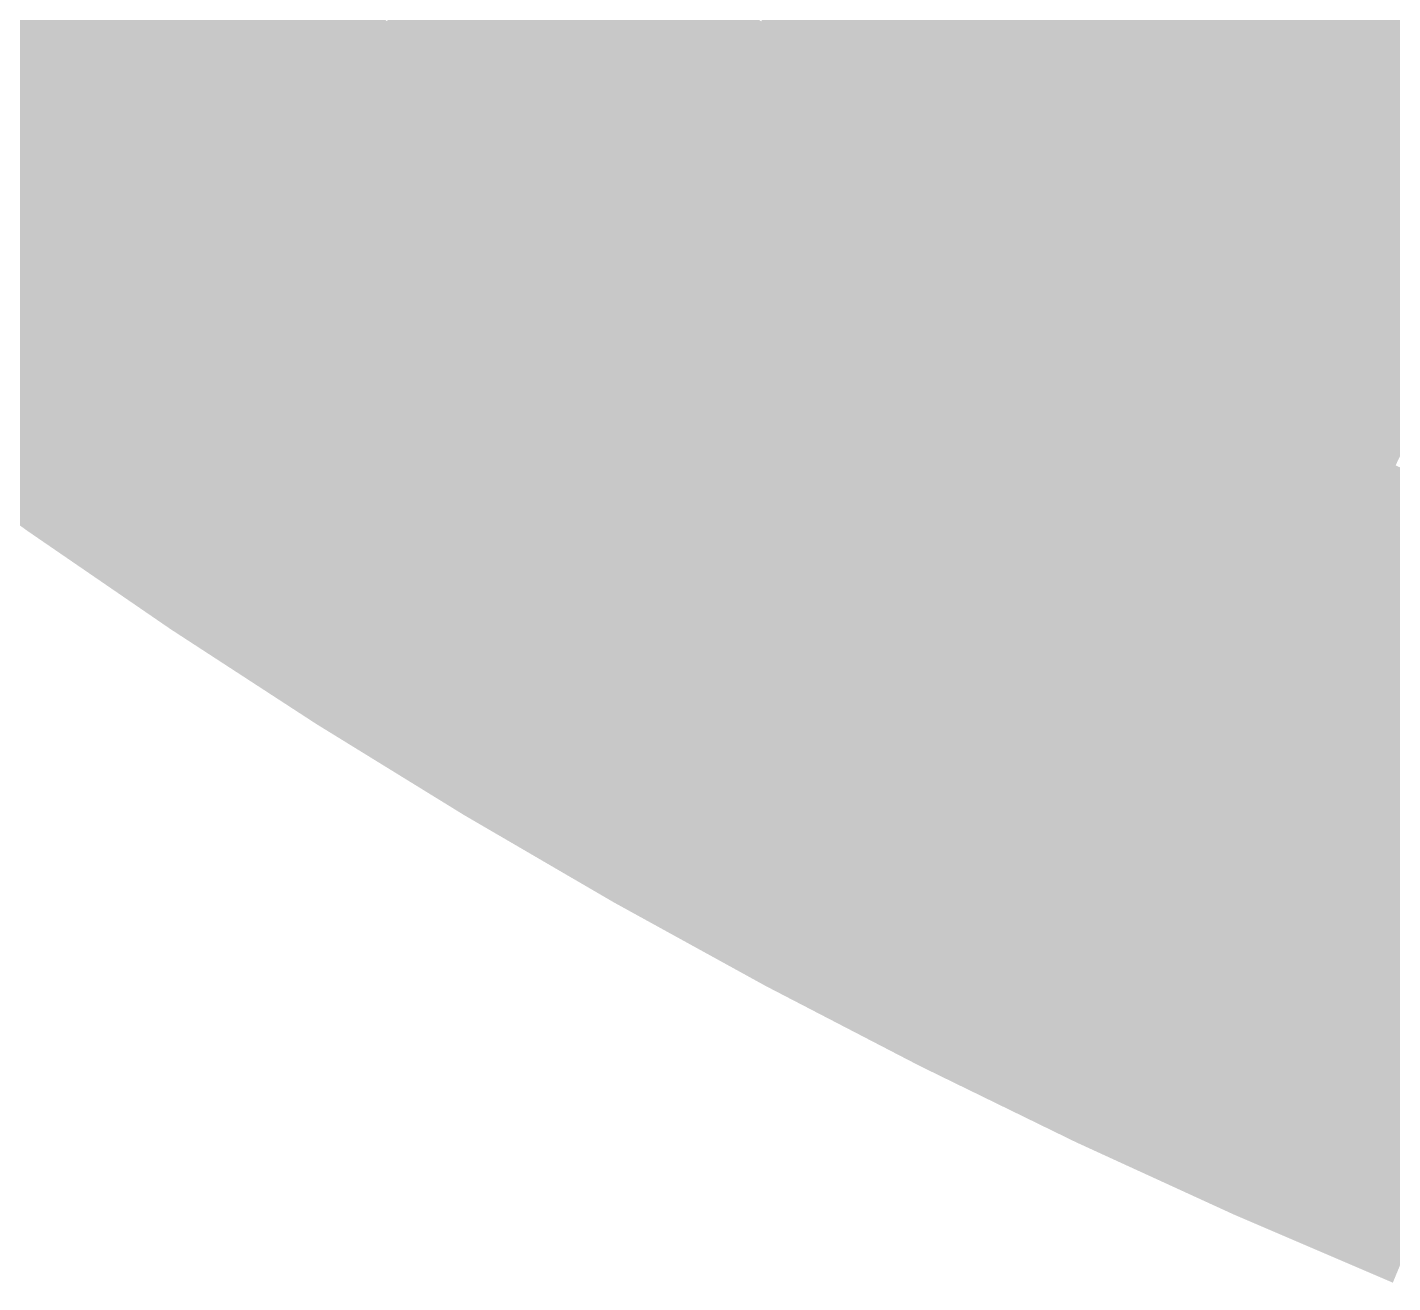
# Model space of a CAD drawing. Header units: inches. Extents: x -266 to 784, y -170 to 213.
# Drawn here: x -97.9 to -65.06, y -157.06 to -126.87 of the extents above; entities that cross this region are included whole.
import ezdxf

# ---------------------------------------------------------------- set-up
doc = ezdxf.new("R2010")
doc.units = ezdxf.units.IN
doc.header["$MEASUREMENT"] = 0

msp = doc.modelspace()

# ---------------------------------------------------------------- linework, layer by layer
at = {"color": 179, "true_color": 0x1b1e36}
msp.add_solid([(-93.524791, -126.103582), (-94.12049, -126.90679), (-96.59136, -123.770389), (-97.206591, -124.558736)], dxfattribs=at)
at = {"color": 179, "true_color": 0x25284c}
msp.add_solid([(-84.446675, -126.383381), (-85.002246, -127.214851), (-87.522845, -124.272892), (-88.098653, -125.090476)], dxfattribs=at)
at = {"color": 169, "true_color": 0x303161}
msp.add_solid([(-75.573103, -126.086106), (-76.087206, -126.943834), (-78.64465, -124.193474), (-79.179648, -125.038328)], dxfattribs=at)
at = {"color": 177, "true_color": 0x34346a}
msp.add_solid([(-71.470238, -126.162614), (-71.963136, -127.032701), (-74.544898, -124.370648), (-75.059001, -125.228377)], dxfattribs=at)
at = {"color": 177, "true_color": 0x3a3972}
msp.add_solid([(-67.409733, -126.114741), (-67.88113, -126.996662), (-70.484442, -124.42244), (-70.97734, -125.292527)], dxfattribs=at)
at = {"color": 179, "true_color": 0x191c32}
msp.add_solid([(-94.12049, -126.90679), (-94.716189, -127.709997), (-97.206591, -124.558736), (-97.821823, -125.347082)], dxfattribs=at)
at = {"color": 179, "true_color": 0x1f223f}
msp.add_solid([(-89.25027, -126.725646), (-89.826078, -127.543231), (-92.333392, -124.497167), (-92.929092, -125.300375)], dxfattribs=at)
at = {"color": 169, "true_color": 0x2a2c54}
msp.add_solid([(-80.249643, -126.728035), (-80.784641, -127.572888), (-83.335535, -124.720442), (-83.891105, -125.551911)], dxfattribs=at)
at = {"color": 179, "true_color": 0x232648}
msp.add_solid([(-85.002246, -127.214851), (-85.557816, -128.04632), (-88.098653, -125.090476), (-88.674461, -125.908061)], dxfattribs=at)
at = {"color": 169, "true_color": 0x2e2f5d}
msp.add_solid([(-76.087206, -126.943834), (-76.601309, -127.801563), (-79.179648, -125.038328), (-79.714645, -125.883181)], dxfattribs=at)
at = {"color": 179, "true_color": 0x16192e}
for points in [[(-94.716189, -127.709997), (-95.311889, -128.513205), (-97.821823, -125.347082), (-98.437055, -126.135428)], [(-91.553502, -129.995985), (-92.129311, -130.81357), (-94.716189, -127.709997), (-95.311889, -128.513205)]]:
    msp.add_solid(points, dxfattribs=at)
at = {"color": 179, "true_color": 0x1d203b}
msp.add_solid([(-89.826078, -127.543231), (-90.401886, -128.360816), (-92.929092, -125.300375), (-93.524791, -126.103582)], dxfattribs=at)
at = {"color": 169, "true_color": 0x323265}
msp.add_solid([(-71.963136, -127.032701), (-72.456034, -127.902788), (-75.059001, -125.228377), (-75.573103, -126.086106)], dxfattribs=at)
at = {"color": 177, "true_color": 0x38366e}
msp.add_solid([(-67.88113, -126.996662), (-68.352527, -127.878583), (-70.97734, -125.292527), (-71.470238, -126.162614)], dxfattribs=at)
at = {"color": 177, "true_color": 0x3e3b76}
msp.add_solid([(-63.844809, -126.837851), (-64.29442, -127.731075), (-66.938337, -125.23282), (-67.409733, -126.114741)], dxfattribs=at)
at = {"color": 179, "true_color": 0x282950}
msp.add_solid([(-80.784641, -127.572888), (-81.319638, -128.417742), (-83.891105, -125.551911), (-84.446675, -126.383381)], dxfattribs=at)
at = {"color": 179, "true_color": 0x1b1d36}
for points in [[(-90.401886, -128.360816), (-90.977694, -129.1784), (-93.524791, -126.103582), (-94.12049, -126.90679)], [(-87.224527, -130.540729), (-87.780097, -131.372199), (-90.401886, -128.360816), (-90.977694, -129.1784)]]:
    msp.add_solid(points, dxfattribs=at)
at = {"color": 179, "true_color": 0x212443}
msp.add_solid([(-85.557816, -128.04632), (-86.113386, -128.87779), (-88.674461, -125.908061), (-89.25027, -126.725646)], dxfattribs=at)
at = {"color": 169, "true_color": 0x2c2d59}
msp.add_solid([(-76.601309, -127.801563), (-77.115412, -128.659291), (-79.714645, -125.883181), (-80.249643, -126.728035)], dxfattribs=at)
at = {"color": 169, "true_color": 0x303061}
msp.add_solid([(-72.456034, -127.902788), (-72.948932, -128.772875), (-75.573103, -126.086106), (-76.087206, -126.943834)], dxfattribs=at)
at = {"color": 168, "true_color": 0x14172a}
msp.add_solid([(-95.311889, -128.513205), (-95.907588, -129.316413), (-98.437055, -126.135428), (-99.052286, -126.923775)], dxfattribs=at)
at = {"color": 179, "true_color": 0x25274c}
msp.add_solid([(-81.319638, -128.417742), (-81.854636, -129.262595), (-84.446675, -126.383381), (-85.002246, -127.214851)], dxfattribs=at)
at = {"color": 177, "true_color": 0x36346a}
msp.add_solid([(-68.352527, -127.878583), (-68.823924, -128.760505), (-71.470238, -126.162614), (-71.963136, -127.032701)], dxfattribs=at)
at = {"color": 177, "true_color": 0x3b3972}
msp.add_solid([(-64.29442, -127.731075), (-64.744031, -128.624299), (-67.409733, -126.114741), (-67.88113, -126.996662)], dxfattribs=at)
at = {"color": 179, "true_color": 0x1f213f}
msp.add_solid([(-86.113386, -128.87779), (-86.668956, -129.70926), (-89.25027, -126.725646), (-89.826078, -127.543231)], dxfattribs=at)
at = {"color": 169, "true_color": 0x2a2b54}
msp.add_solid([(-77.115412, -128.659291), (-77.629514, -129.51702), (-80.249643, -126.728035), (-80.784641, -127.572888)], dxfattribs=at)
at = {"color": 168, "true_color": 0x121425}
for points in [[(-95.907588, -129.316413), (-96.503287, -130.11962), (-99.052286, -126.923775), (-99.667518, -127.712121)], [(-92.705119, -131.631155), (-93.280927, -132.44874), (-95.907588, -129.316413), (-96.503287, -130.11962)], [(-89.446808, -133.866608), (-90.002378, -134.698077), (-92.705119, -131.631155), (-93.280927, -132.44874)]]:
    msp.add_solid(points, dxfattribs=at)
at = {"color": 179, "true_color": 0x191b32}
msp.add_solid([(-90.977694, -129.1784), (-91.553502, -129.995985), (-94.12049, -126.90679), (-94.716189, -127.709997)], dxfattribs=at)
at = {"color": 169, "true_color": 0x2e2e5d}
msp.add_solid([(-72.948932, -128.772875), (-73.441831, -129.642962), (-76.087206, -126.943834), (-76.601309, -127.801563)], dxfattribs=at)
at = {"color": 189, "true_color": 0x333265}
msp.add_solid([(-68.823924, -128.760505), (-69.29532, -129.642426), (-71.963136, -127.032701), (-72.456034, -127.902788)], dxfattribs=at)
at = {"color": 177, "true_color": 0x39366e}
msp.add_solid([(-64.744031, -128.624299), (-65.193643, -129.517524), (-67.88113, -126.996662), (-68.352527, -127.878583)], dxfattribs=at)
at = {"color": 179, "true_color": 0x232548}
msp.add_solid([(-81.854636, -129.262595), (-82.389633, -130.107449), (-85.002246, -127.214851), (-85.557816, -128.04632)], dxfattribs=at)
at = {"color": 168, "true_color": 0x101221}
for points in [[(-96.503287, -130.11962), (-97.098987, -130.922828), (-99.667518, -127.712121), (-100.282749, -128.500468)], [(-93.280927, -132.44874), (-93.856735, -133.266325), (-96.503287, -130.11962), (-97.098987, -130.922828)]]:
    msp.add_solid(points, dxfattribs=at)
at = {"color": 179, "true_color": 0x1d1f3b}
msp.add_solid([(-86.668956, -129.70926), (-87.224527, -130.540729), (-89.826078, -127.543231), (-90.401886, -128.360816)], dxfattribs=at)
at = {"color": 179, "true_color": 0x282850}
for points in [[(-77.629514, -129.51702), (-78.143617, -130.374749), (-80.784641, -127.572888), (-81.319638, -128.417742)], [(-74.427627, -131.383136), (-74.920525, -132.253223), (-77.629514, -129.51702), (-78.143617, -130.374749)], [(-71.180907, -133.170111), (-71.652304, -134.052032), (-74.427627, -131.383136), (-74.920525, -132.253223)]]:
    msp.add_solid(points, dxfattribs=at)
at = {"color": 179, "true_color": 0x212343}
msp.add_solid([(-82.389633, -130.107449), (-82.924631, -130.952303), (-85.557816, -128.04632), (-86.113386, -128.87779)], dxfattribs=at)
at = {"color": 169, "true_color": 0x2c2c59}
msp.add_solid([(-73.441831, -129.642962), (-73.934729, -130.513049), (-76.601309, -127.801563), (-77.115412, -128.659291)], dxfattribs=at)
at = {"color": 189, "true_color": 0x313061}
msp.add_solid([(-69.29532, -129.642426), (-69.766717, -130.524347), (-72.456034, -127.902788), (-72.948932, -128.772875)], dxfattribs=at)
at = {"color": 177, "true_color": 0x37346a}
msp.add_solid([(-65.193643, -129.517524), (-65.643254, -130.410748), (-68.352527, -127.878583), (-68.823924, -128.760505)], dxfattribs=at)
at = {"color": 168, "true_color": 0x0e101d}
msp.add_solid([(-97.098987, -130.922828), (-97.694686, -131.726035), (-100.282749, -128.500468), (-100.897981, -129.288814)], dxfattribs=at)
at = {"color": 168, "true_color": 0x14162a}
for points in [[(-92.129311, -130.81357), (-92.705119, -131.631155), (-95.311889, -128.513205), (-95.907588, -129.316413)], [(-88.891237, -133.035138), (-89.446808, -133.866608), (-92.129311, -130.81357), (-92.705119, -131.631155)]]:
    msp.add_solid(points, dxfattribs=at)
at = {"color": 179, "true_color": 0x25264c}
msp.add_solid([(-78.143617, -130.374749), (-78.65772, -131.232477), (-81.319638, -128.417742), (-81.854636, -129.262595)], dxfattribs=at)
at = {"color": 179, "true_color": 0x2a2a54}
msp.add_solid([(-73.934729, -130.513049), (-74.427627, -131.383136), (-77.115412, -128.659291), (-77.629514, -129.51702)], dxfattribs=at)
at = {"color": 177, "true_color": 0x3a366e}
msp.add_solid([(-61.567933, -130.174458), (-61.995489, -131.078447), (-64.744031, -128.624299), (-65.193643, -129.517524)], dxfattribs=at)
at = {"color": 179, "true_color": 0x1f203f}
for points in [[(-82.924631, -130.952303), (-83.459629, -131.797156), (-86.113386, -128.87779), (-86.668956, -129.70926)], [(-79.685925, -132.947935), (-80.200028, -133.805663), (-82.924631, -130.952303), (-83.459629, -131.797156)]]:
    msp.add_solid(points, dxfattribs=at)
at = {"color": 189, "true_color": 0x2f2e5d}
msp.add_solid([(-69.766717, -130.524347), (-70.238114, -131.406268), (-72.948932, -128.772875), (-73.441831, -129.642962)], dxfattribs=at)
at = {"color": 199, "true_color": 0x353265}
msp.add_solid([(-65.643254, -130.410748), (-66.092865, -131.303972), (-68.823924, -128.760505), (-69.29532, -129.642426)], dxfattribs=at)
at = {"color": 168, "true_color": 0x0c0d19}
for points in [[(-97.694686, -131.726035), (-98.290385, -132.529243), (-100.897981, -129.288814), (-101.513212, -130.077161)], [(-94.432543, -134.083909), (-95.008352, -134.901494), (-97.694686, -131.726035), (-98.290385, -132.529243)], [(-91.113518, -136.361016), (-91.669088, -137.192486), (-94.432543, -134.083909), (-95.008352, -134.901494)]]:
    msp.add_solid(points, dxfattribs=at)
at = {"color": 179, "true_color": 0x191a32}
for points in [[(-87.780097, -131.372199), (-88.335667, -132.203668), (-90.977694, -129.1784), (-91.553502, -129.995985)], [(-84.529624, -133.486863), (-85.064622, -134.331717), (-87.780097, -131.372199), (-88.335667, -132.203668)]]:
    msp.add_solid(points, dxfattribs=at)
at = {"color": 179, "true_color": 0x232448}
msp.add_solid([(-78.65772, -131.232477), (-79.171823, -132.090206), (-81.854636, -129.262595), (-82.389633, -130.107449)], dxfattribs=at)
at = {"color": 179, "true_color": 0x1d1e3b}
for points in [[(-83.459629, -131.797156), (-83.994626, -132.64201), (-86.668956, -129.70926), (-87.224527, -130.540729)], [(-80.200028, -133.805663), (-80.714131, -134.663392), (-83.459629, -131.797156), (-83.994626, -132.64201)]]:
    msp.add_solid(points, dxfattribs=at)
at = {"color": 189, "true_color": 0x2d2c59}
msp.add_solid([(-70.238114, -131.406268), (-70.709511, -132.28819), (-73.441831, -129.642962), (-73.934729, -130.513049)], dxfattribs=at)
at = {"color": 189, "true_color": 0x323061}
msp.add_solid([(-66.092865, -131.303972), (-66.542477, -132.197197), (-69.29532, -129.642426), (-69.766717, -130.524347)], dxfattribs=at)
at = {"color": 177, "true_color": 0x38346a}
msp.add_solid([(-61.995489, -131.078447), (-62.423044, -131.982437), (-65.193643, -129.517524), (-65.643254, -130.410748)], dxfattribs=at)
at = {"color": 179, "true_color": 0x16182e}
for points in [[(-88.335667, -132.203668), (-88.891237, -133.035138), (-91.553502, -129.995985), (-92.129311, -130.81357)], [(-85.064622, -134.331717), (-85.599619, -135.17657), (-88.335667, -132.203668), (-88.891237, -133.035138)]]:
    msp.add_solid(points, dxfattribs=at)
at = {"color": 179, "true_color": 0x212243}
msp.add_solid([(-79.171823, -132.090206), (-79.685925, -132.947935), (-82.389633, -130.107449), (-82.924631, -130.952303)], dxfattribs=at)
at = {"color": 179, "true_color": 0x25254c}
msp.add_solid([(-74.920525, -132.253223), (-75.413423, -133.12331), (-78.143617, -130.374749), (-78.65772, -131.232477)], dxfattribs=at)
at = {"color": 179, "true_color": 0x1b1c36}
msp.add_solid([(-83.994626, -132.64201), (-84.529624, -133.486863), (-87.224527, -130.540729), (-87.780097, -131.372199)], dxfattribs=at)
at = {"color": 189, "true_color": 0x2b2a54}
msp.add_solid([(-70.709511, -132.28819), (-71.180907, -133.170111), (-73.934729, -130.513049), (-74.427627, -131.383136)], dxfattribs=at)
at = {"color": 189, "true_color": 0x302e5d}
msp.add_solid([(-66.542477, -132.197197), (-66.992088, -133.090421), (-69.766717, -130.524347), (-70.238114, -131.406268)], dxfattribs=at)
at = {"color": 199, "true_color": 0x363265}
msp.add_solid([(-62.423044, -131.982437), (-62.850599, -132.886426), (-65.643254, -130.410748), (-66.092865, -131.303972)], dxfattribs=at)
at = {"color": 168, "true_color": 0x0e0f1d}
for points in [[(-93.856735, -133.266325), (-94.432543, -134.083909), (-97.098987, -130.922828), (-97.694686, -131.726035)], [(-90.557948, -135.529547), (-91.113518, -136.361016), (-93.856735, -133.266325), (-94.432543, -134.083909)], [(-87.204612, -137.711131), (-87.73961, -138.555985), (-90.557948, -135.529547), (-91.113518, -136.361016)]]:
    msp.add_solid(points, dxfattribs=at)
at = {"color": 179, "true_color": 0x232348}
msp.add_solid([(-75.413423, -133.12331), (-75.906322, -133.993397), (-78.65772, -131.232477), (-79.171823, -132.090206)], dxfattribs=at)
at = {"color": 189, "true_color": 0x343061}
msp.add_solid([(-62.850599, -132.886426), (-63.278154, -133.790415), (-66.092865, -131.303972), (-66.542477, -132.197197)], dxfattribs=at)
at = {"color": 189, "true_color": 0x2e2c59}
msp.add_solid([(-66.992088, -133.090421), (-67.441699, -133.983645), (-70.238114, -131.406268), (-70.709511, -132.28819)], dxfattribs=at)
at = {"color": 179, "true_color": 0x212143}
msp.add_solid([(-75.906322, -133.993397), (-76.39922, -134.863484), (-79.171823, -132.090206), (-79.685925, -132.947935)], dxfattribs=at)
at = {"color": 179, "true_color": 0x26254c}
msp.add_solid([(-71.652304, -134.052032), (-72.123701, -134.933953), (-74.920525, -132.253223), (-75.413423, -133.12331)], dxfattribs=at)
at = {"color": 189, "true_color": 0x2c2a54}
msp.add_solid([(-67.441699, -133.983645), (-67.891311, -134.876869), (-70.709511, -132.28819), (-71.180907, -133.170111)], dxfattribs=at)
at = {"color": 189, "true_color": 0x312e5d}
msp.add_solid([(-63.278154, -133.790415), (-63.705709, -134.694405), (-66.542477, -132.197197), (-66.992088, -133.090421)], dxfattribs=at)
at = {"color": 168, "true_color": 0x0a0b14}
msp.add_solid([(-95.008352, -134.901494), (-95.58416, -135.719079), (-98.290385, -132.529243), (-98.886085, -133.33245)], dxfattribs=at)
at = {"color": 168, "true_color": 0x101121}
for points in [[(-90.002378, -134.698077), (-90.557948, -135.529547), (-93.280927, -132.44874), (-93.856735, -133.266325)], [(-86.669614, -136.866278), (-87.204612, -137.711131), (-90.002378, -134.698077), (-90.557948, -135.529547)]]:
    msp.add_solid(points, dxfattribs=at)
at = {"color": 179, "true_color": 0x1b1b36}
for points in [[(-80.714131, -134.663392), (-81.228234, -135.52112), (-83.994626, -132.64201), (-84.529624, -133.486863)], [(-77.385016, -136.603658), (-77.877914, -137.473745), (-80.714131, -134.663392), (-81.228234, -135.52112)], [(-74.009288, -138.461638), (-74.480684, -139.34356), (-77.385016, -136.603658), (-77.877914, -137.473745)]]:
    msp.add_solid(points, dxfattribs=at)
at = {"color": 179, "true_color": 0x1f1f3f}
msp.add_solid([(-76.39922, -134.863484), (-76.892118, -135.733571), (-79.685925, -132.947935), (-80.200028, -133.805663)], dxfattribs=at)
at = {"color": 178, "true_color": 0x080810}
for points in [[(-95.58416, -135.719079), (-96.159968, -136.536664), (-98.886085, -133.33245), (-99.481784, -134.135658)], [(-92.224659, -138.023956), (-92.780229, -138.855425), (-95.58416, -135.719079), (-96.159968, -136.536664)], [(-88.809605, -140.245692), (-89.344603, -141.090545), (-92.224659, -138.023956), (-92.780229, -138.855425)], [(-85.341056, -142.382949), (-85.855158, -143.240678), (-88.809605, -140.245692), (-89.344603, -141.090545)], [(-81.8211, -144.434441), (-82.313998, -145.304528), (-85.341056, -142.382949), (-85.855158, -143.240678)], [(-78.251858, -146.39893), (-78.723255, -147.280851), (-81.8211, -144.434441), (-82.313998, -145.304528)], [(-74.635481, -148.275234), (-75.085092, -149.168458), (-78.251858, -146.39893), (-78.723255, -147.280851)], [(-70.974146, -150.062223), (-71.401701, -150.966212), (-74.635481, -148.275234), (-75.085092, -149.168458)], [(-67.270058, -151.758819), (-67.675299, -152.673029), (-70.974146, -150.062223), (-71.401701, -150.966212)]]:
    msp.add_solid(points, dxfattribs=at)
at = {"color": 168, "true_color": 0x14152a}
for points in [[(-85.599619, -135.17657), (-86.134617, -136.021424), (-88.891237, -133.035138), (-89.446808, -133.866608)], [(-82.256439, -137.236578), (-82.770542, -138.094306), (-85.599619, -135.17657), (-86.134617, -136.021424)]]:
    msp.add_solid(points, dxfattribs=at)
at = {"color": 179, "true_color": 0x242348}
msp.add_solid([(-72.123701, -134.933953), (-72.595097, -135.815875), (-75.413423, -133.12331), (-75.906322, -133.993397)], dxfattribs=at)
at = {"color": 179, "true_color": 0x292850}
msp.add_solid([(-67.891311, -134.876869), (-68.340922, -135.770094), (-71.180907, -133.170111), (-71.652304, -134.052032)], dxfattribs=at)
at = {"color": 189, "true_color": 0x2f2c59}
msp.add_solid([(-63.705709, -134.694405), (-64.133264, -135.598394), (-66.992088, -133.090421), (-67.441699, -133.983645)], dxfattribs=at)
at = {"color": 179, "true_color": 0x191932}
for points in [[(-81.228234, -135.52112), (-81.742336, -136.378849), (-84.529624, -133.486863), (-85.064622, -134.331717)], [(-77.877914, -137.473745), (-78.370813, -138.343832), (-81.228234, -135.52112), (-81.742336, -136.378849)], [(-74.480684, -139.34356), (-74.952081, -140.225481), (-77.877914, -137.473745), (-78.370813, -138.343832)]]:
    msp.add_solid(points, dxfattribs=at)
at = {"color": 168, "true_color": 0x121325}
for points in [[(-86.134617, -136.021424), (-86.669614, -136.866278), (-89.446808, -133.866608), (-90.002378, -134.698077)], [(-82.770542, -138.094306), (-83.284645, -138.952035), (-86.134617, -136.021424), (-86.669614, -136.866278)]]:
    msp.add_solid(points, dxfattribs=at)
at = {"color": 179, "true_color": 0x1d1d3b}
msp.add_solid([(-76.892118, -135.733571), (-77.385016, -136.603658), (-80.200028, -133.805663), (-80.714131, -134.663392)], dxfattribs=at)
at = {"color": 179, "true_color": 0x222143}
msp.add_solid([(-72.595097, -135.815875), (-73.066494, -136.697796), (-75.906322, -133.993397), (-76.39922, -134.863484)], dxfattribs=at)
at = {"color": 189, "true_color": 0x2d2a54}
msp.add_solid([(-64.133264, -135.598394), (-64.560819, -136.502383), (-67.441699, -133.983645), (-67.891311, -134.876869)], dxfattribs=at)
at = {"color": 178, "true_color": 0x05060c}
for points in [[(-96.159968, -136.536664), (-96.735776, -137.354249), (-99.481784, -134.135658), (-100.077483, -134.938865)], [(-92.780229, -138.855425), (-93.335799, -139.686895), (-96.159968, -136.536664), (-96.735776, -137.354249)], [(-89.344603, -141.090545), (-89.8796, -141.935399), (-92.780229, -138.855425), (-93.335799, -139.686895)], [(-85.855158, -143.240678), (-86.369261, -144.098406), (-89.344603, -141.090545), (-89.8796, -141.935399)]]:
    msp.add_solid(points, dxfattribs=at)
at = {"color": 179, "true_color": 0x27254c}
msp.add_solid([(-68.340922, -135.770094), (-68.790533, -136.663318), (-71.652304, -134.052032), (-72.123701, -134.933953)], dxfattribs=at)
at = {"color": 179, "true_color": 0x16172e}
msp.add_solid([(-81.742336, -136.378849), (-82.256439, -137.236578), (-85.064622, -134.331717), (-85.599619, -135.17657)], dxfattribs=at)
at = {"color": 178, "true_color": 0x030408}
for points in [[(-96.735776, -137.354249), (-97.311584, -138.171833), (-100.077483, -134.938865), (-100.673182, -135.742073)], [(-93.335799, -139.686895), (-93.891369, -140.518364), (-96.735776, -137.354249), (-97.311584, -138.171833)]]:
    msp.add_solid(points, dxfattribs=at)
at = {"color": 168, "true_color": 0x0a0a14}
for points in [[(-91.669088, -137.192486), (-92.224659, -138.023956), (-95.008352, -134.901494), (-95.58416, -135.719079)], [(-88.274607, -139.400838), (-88.809605, -140.245692), (-91.669088, -137.192486), (-92.224659, -138.023956)], [(-84.826953, -141.525221), (-85.341056, -142.382949), (-88.274607, -139.400838), (-88.809605, -140.245692)], [(-81.328202, -143.564354), (-81.8211, -144.434441), (-84.826953, -141.525221), (-85.341056, -142.382949)], [(-77.780462, -145.517009), (-78.251858, -146.39893), (-81.328202, -143.564354), (-81.8211, -144.434441)], [(-74.185869, -147.38201), (-74.635481, -148.275234), (-77.780462, -145.517009), (-78.251858, -146.39893)], [(-70.54659, -149.158233), (-70.974146, -150.062223), (-74.185869, -147.38201), (-74.635481, -148.275234)]]:
    msp.add_solid(points, dxfattribs=at)
at = {"color": 179, "true_color": 0x201f3f}
for points in [[(-73.066494, -136.697796), (-73.537891, -137.579717), (-76.39922, -134.863484), (-76.892118, -135.733571)], [(-69.689756, -138.449767), (-70.139367, -139.342991), (-73.066494, -136.697796), (-73.537891, -137.579717)]]:
    msp.add_solid(points, dxfattribs=at)
at = {"color": 179, "true_color": 0x252348}
msp.add_solid([(-68.790533, -136.663318), (-69.240145, -137.556542), (-72.123701, -134.933953), (-72.595097, -135.815875)], dxfattribs=at)
at = {"color": 179, "true_color": 0x2a2850}
msp.add_solid([(-64.560819, -136.502383), (-64.988374, -137.406373), (-67.891311, -134.876869), (-68.340922, -135.770094)], dxfattribs=at)
at = {"color": 178, "true_color": 0x010103}
for points in [[(-97.311584, -138.171833), (-97.887393, -138.989418), (-100.673182, -135.742073), (-101.268882, -136.54528)], [(-93.891369, -140.518364), (-94.44694, -141.349834), (-97.311584, -138.171833), (-97.887393, -138.989418)], [(-90.414598, -142.780253), (-90.949595, -143.625106), (-93.891369, -140.518364), (-94.44694, -141.349834)], [(-86.883364, -144.956135), (-87.397467, -145.813864), (-90.414598, -142.780253), (-90.949595, -143.625106)], [(-83.299795, -147.044701), (-83.792693, -147.914788), (-86.883364, -144.956135), (-87.397467, -145.813864)], [(-79.666049, -149.044694), (-80.137445, -149.926615), (-83.299795, -147.044701), (-83.792693, -147.914788)], [(-75.984315, -150.954907), (-76.433926, -151.848131), (-79.666049, -149.044694), (-80.137445, -149.926615)], [(-72.256811, -152.774191), (-72.684366, -153.67818), (-75.984315, -150.954907), (-76.433926, -151.848131)], [(-68.485782, -154.501449), (-68.891023, -155.415658), (-72.256811, -152.774191), (-72.684366, -153.67818)], [(-64.6735, -156.135641), (-65.056184, -157.059521), (-68.485782, -154.501449), (-68.891023, -155.415658)]]:
    msp.add_solid(points, dxfattribs=at)
at = {"color": 179, "true_color": 0x1e1d3b}
for points in [[(-73.537891, -137.579717), (-74.009288, -138.461638), (-76.892118, -135.733571), (-77.385016, -136.603658)], [(-70.139367, -139.342991), (-70.588979, -140.236215), (-73.537891, -137.579717), (-74.009288, -138.461638)]]:
    msp.add_solid(points, dxfattribs=at)
at = {"color": 179, "true_color": 0x232143}
msp.add_solid([(-69.240145, -137.556542), (-69.689756, -138.449767), (-72.595097, -135.815875), (-73.066494, -136.697796)], dxfattribs=at)
at = {"color": 179, "true_color": 0x28254c}
msp.add_solid([(-64.988374, -137.406373), (-65.415929, -138.310362), (-68.340922, -135.770094), (-68.790533, -136.663318)], dxfattribs=at)
at = {"color": 168, "true_color": 0x0c0c19}
for points in [[(-87.73961, -138.555985), (-88.274607, -139.400838), (-91.113518, -136.361016), (-91.669088, -137.192486)], [(-84.31285, -140.667492), (-84.826953, -141.525221), (-87.73961, -138.555985), (-88.274607, -139.400838)], [(-80.835304, -142.694267), (-81.328202, -143.564354), (-84.31285, -140.667492), (-84.826953, -141.525221)], [(-77.309065, -144.635087), (-77.780462, -145.517009), (-80.835304, -142.694267), (-81.328202, -143.564354)], [(-73.736258, -146.488785), (-74.185869, -147.38201), (-77.309065, -144.635087), (-77.780462, -145.517009)]]:
    msp.add_solid(points, dxfattribs=at)
at = {"color": 168, "true_color": 0x16162e}
msp.add_solid([(-78.370813, -138.343832), (-78.863711, -139.213919), (-81.742336, -136.378849), (-82.256439, -137.236578)], dxfattribs=at)
at = {"color": 168, "true_color": 0x101021}
for points in [[(-83.284645, -138.952035), (-83.798747, -139.809763), (-86.669614, -136.866278), (-87.204612, -137.711131)], [(-79.849507, -140.954093), (-80.342405, -141.82418), (-83.284645, -138.952035), (-83.798747, -139.809763)], [(-76.366271, -142.871245), (-76.837668, -143.753166), (-79.849507, -140.954093), (-80.342405, -141.82418)]]:
    msp.add_solid(points, dxfattribs=at)
at = {"color": 179, "true_color": 0x262348}
msp.add_solid([(-65.415929, -138.310362), (-65.843484, -139.214351), (-68.790533, -136.663318), (-69.240145, -137.556542)], dxfattribs=at)
at = {"color": 168, "true_color": 0x14142a}
msp.add_solid([(-78.863711, -139.213919), (-79.356609, -140.084006), (-82.256439, -137.236578), (-82.770542, -138.094306)], dxfattribs=at)
at = {"color": 179, "true_color": 0x242143}
for points in [[(-65.843484, -139.214351), (-66.271039, -140.11834), (-69.240145, -137.556542), (-69.689756, -138.449767)], [(-62.407162, -140.788302), (-62.812404, -141.702512), (-65.843484, -139.214351), (-66.271039, -140.11834)]]:
    msp.add_solid(points, dxfattribs=at)
at = {"color": 179, "true_color": 0x29254c}
msp.add_solid([(-61.59668, -138.959883), (-62.001921, -139.874093), (-64.988374, -137.406373), (-65.415929, -138.310362)], dxfattribs=at)
at = {"color": 168, "true_color": 0x0e0e1d}
for points in [[(-83.798747, -139.809763), (-84.31285, -140.667492), (-87.204612, -137.711131), (-87.73961, -138.555985)], [(-80.342405, -141.82418), (-80.835304, -142.694267), (-83.798747, -139.809763), (-84.31285, -140.667492)], [(-76.837668, -143.753166), (-77.309065, -144.635087), (-80.342405, -141.82418), (-80.835304, -142.694267)]]:
    msp.add_solid(points, dxfattribs=at)
at = {"color": 168, "true_color": 0x121225}
msp.add_solid([(-79.356609, -140.084006), (-79.849507, -140.954093), (-82.770542, -138.094306), (-83.284645, -138.952035)], dxfattribs=at)
at = {"color": 179, "true_color": 0x17162e}
msp.add_solid([(-74.952081, -140.225481), (-75.423478, -141.107402), (-78.370813, -138.343832), (-78.863711, -139.213919)], dxfattribs=at)
at = {"color": 179, "true_color": 0x1c1b36}
msp.add_solid([(-70.588979, -140.236215), (-71.03859, -141.12944), (-74.009288, -138.461638), (-74.480684, -139.34356)], dxfattribs=at)
at = {"color": 179, "true_color": 0x211f3f}
msp.add_solid([(-66.271039, -140.11834), (-66.698595, -141.02233), (-69.689756, -138.449767), (-70.139367, -139.342991)], dxfattribs=at)
at = {"color": 179, "true_color": 0x272348}
msp.add_solid([(-62.001921, -139.874093), (-62.407162, -140.788302), (-65.415929, -138.310362), (-65.843484, -139.214351)], dxfattribs=at)
at = {"color": 188, "true_color": 0x15142a}
for points in [[(-75.423478, -141.107402), (-75.894875, -141.989324), (-78.863711, -139.213919), (-79.356609, -140.084006)], [(-71.937813, -142.915888), (-72.387424, -143.809112), (-75.423478, -141.107402), (-75.894875, -141.989324)]]:
    msp.add_solid(points, dxfattribs=at)
at = {"color": 179, "true_color": 0x1a1932}
for points in [[(-71.03859, -141.12944), (-71.488201, -142.022664), (-74.480684, -139.34356), (-74.952081, -140.225481)], [(-67.553705, -142.830308), (-67.98126, -143.734298), (-71.03859, -141.12944), (-71.488201, -142.022664)]]:
    msp.add_solid(points, dxfattribs=at)
at = {"color": 179, "true_color": 0x1f1d3b}
msp.add_solid([(-66.698595, -141.02233), (-67.12615, -141.926319), (-70.139367, -139.342991), (-70.588979, -140.236215)], dxfattribs=at)
at = {"color": 178, "true_color": 0x030308}
for points in [[(-89.8796, -141.935399), (-90.414598, -142.780253), (-93.335799, -139.686895), (-93.891369, -140.518364)], [(-86.369261, -144.098406), (-86.883364, -144.956135), (-89.8796, -141.935399), (-90.414598, -142.780253)], [(-82.806896, -146.174614), (-83.299795, -147.044701), (-86.369261, -144.098406), (-86.883364, -144.956135)], [(-79.194652, -148.162772), (-79.666049, -149.044694), (-82.806896, -146.174614), (-83.299795, -147.044701)], [(-75.534703, -150.061683), (-75.984315, -150.954907), (-79.194652, -148.162772), (-79.666049, -149.044694)]]:
    msp.add_solid(points, dxfattribs=at)
at = {"color": 188, "true_color": 0x131225}
for points in [[(-75.894875, -141.989324), (-76.366271, -142.871245), (-79.356609, -140.084006), (-79.849507, -140.954093)], [(-72.387424, -143.809112), (-72.837035, -144.702337), (-75.894875, -141.989324), (-76.366271, -142.871245)]]:
    msp.add_solid(points, dxfattribs=at)
at = {"color": 179, "true_color": 0x18162e}
for points in [[(-71.488201, -142.022664), (-71.937813, -142.915888), (-74.952081, -140.225481), (-75.423478, -141.107402)], [(-67.98126, -143.734298), (-68.408815, -144.638287), (-71.488201, -142.022664), (-71.937813, -142.915888)]]:
    msp.add_solid(points, dxfattribs=at)
at = {"color": 179, "true_color": 0x221f3f}
msp.add_solid([(-62.812404, -141.702512), (-63.217645, -142.616722), (-66.271039, -140.11834), (-66.698595, -141.02233)], dxfattribs=at)
at = {"color": 179, "true_color": 0x1d1b36}
for points in [[(-67.12615, -141.926319), (-67.553705, -142.830308), (-70.588979, -140.236215), (-71.03859, -141.12944)], [(-63.622886, -143.530932), (-64.028128, -144.445141), (-67.12615, -141.926319), (-67.553705, -142.830308)]]:
    msp.add_solid(points, dxfattribs=at)
at = {"color": 179, "true_color": 0x201d3b}
msp.add_solid([(-63.217645, -142.616722), (-63.622886, -143.530932), (-66.698595, -141.02233), (-67.12615, -141.926319)], dxfattribs=at)
at = {"color": 179, "true_color": 0x1b1932}
msp.add_solid([(-64.028128, -144.445141), (-64.433369, -145.359351), (-67.553705, -142.830308), (-67.98126, -143.734298)], dxfattribs=at)
at = {"color": 188, "true_color": 0x111021}
for points in [[(-72.837035, -144.702337), (-73.286647, -145.595561), (-76.366271, -142.871245), (-76.837668, -143.753166)], [(-69.263925, -146.446265), (-69.69148, -147.350255), (-72.837035, -144.702337), (-73.286647, -145.595561)]]:
    msp.add_solid(points, dxfattribs=at)
at = {"color": 188, "true_color": 0x16142a}
for points in [[(-68.408815, -144.638287), (-68.83637, -145.542276), (-71.937813, -142.915888), (-72.387424, -143.809112)], [(-64.83861, -146.273561), (-65.243852, -147.187771), (-68.408815, -144.638287), (-68.83637, -145.542276)]]:
    msp.add_solid(points, dxfattribs=at)
at = {"color": 178, "true_color": 0x05050c}
msp.add_solid([(-82.313998, -145.304528), (-82.806896, -146.174614), (-85.855158, -143.240678), (-86.369261, -144.098406)], dxfattribs=at)
at = {"color": 188, "true_color": 0x0f0e1d}
for points in [[(-73.286647, -145.595561), (-73.736258, -146.488785), (-76.837668, -143.753166), (-77.309065, -144.635087)], [(-69.69148, -147.350255), (-70.119035, -148.254244), (-73.286647, -145.595561), (-73.736258, -146.488785)], [(-66.054334, -149.01619), (-66.459576, -149.9304), (-69.69148, -147.350255), (-70.119035, -148.254244)]]:
    msp.add_solid(points, dxfattribs=at)
at = {"color": 188, "true_color": 0x141225}
for points in [[(-68.83637, -145.542276), (-69.263925, -146.446265), (-72.387424, -143.809112), (-72.837035, -144.702337)], [(-65.243852, -147.187771), (-65.649093, -148.10198), (-68.83637, -145.542276), (-69.263925, -146.446265)], [(-61.612033, -148.744605), (-61.994716, -149.668484), (-65.243852, -147.187771), (-65.649093, -148.10198)]]:
    msp.add_solid(points, dxfattribs=at)
at = {"color": 179, "true_color": 0x19162e}
msp.add_solid([(-64.433369, -145.359351), (-64.83861, -146.273561), (-67.98126, -143.734298), (-68.408815, -144.638287)], dxfattribs=at)
at = {"color": 178, "true_color": 0x06050c}
for points in [[(-78.723255, -147.280851), (-79.194652, -148.162772), (-82.313998, -145.304528), (-82.806896, -146.174614)], [(-75.085092, -149.168458), (-75.534703, -150.061683), (-78.723255, -147.280851), (-79.194652, -148.162772)], [(-71.401701, -150.966212), (-71.829256, -151.870201), (-75.085092, -149.168458), (-75.534703, -150.061683)], [(-67.675299, -152.673029), (-68.080541, -153.587239), (-71.401701, -150.966212), (-71.829256, -151.870201)], [(-63.908133, -154.287882), (-64.290817, -155.211761), (-67.675299, -152.673029), (-68.080541, -153.587239)]]:
    msp.add_solid(points, dxfattribs=at)
at = {"color": 188, "true_color": 0x121021}
for points in [[(-65.649093, -148.10198), (-66.054334, -149.01619), (-69.263925, -146.446265), (-69.69148, -147.350255)], [(-61.994716, -149.668484), (-62.377399, -150.592364), (-65.649093, -148.10198), (-66.054334, -149.01619)]]:
    msp.add_solid(points, dxfattribs=at)
at = {"color": 188, "true_color": 0x17142a}
msp.add_solid([(-61.229349, -147.820725), (-61.612033, -148.744605), (-64.83861, -146.273561), (-65.243852, -147.187771)], dxfattribs=at)
at = {"color": 188, "true_color": 0x0d0c19}
for points in [[(-70.119035, -148.254244), (-70.54659, -149.158233), (-73.736258, -146.488785), (-74.185869, -147.38201)], [(-66.459576, -149.9304), (-66.864817, -150.84461), (-70.119035, -148.254244), (-70.54659, -149.158233)], [(-62.760083, -151.516243), (-63.142766, -152.440123), (-66.459576, -149.9304), (-66.864817, -150.84461)]]:
    msp.add_solid(points, dxfattribs=at)
at = {"color": 188, "true_color": 0x100e1d}
msp.add_solid([(-62.377399, -150.592364), (-62.760083, -151.516243), (-66.054334, -149.01619), (-66.459576, -149.9304)], dxfattribs=at)
at = {"color": 188, "true_color": 0x0b0a14}
for points in [[(-66.864817, -150.84461), (-67.270058, -151.758819), (-70.54659, -149.158233), (-70.974146, -150.062223)], [(-63.142766, -152.440123), (-63.52545, -153.364002), (-66.864817, -150.84461), (-67.270058, -151.758819)]]:
    msp.add_solid(points, dxfattribs=at)
at = {"color": 178, "true_color": 0x040308}
for points in [[(-71.829256, -151.870201), (-72.256811, -152.774191), (-75.534703, -150.061683), (-75.984315, -150.954907)], [(-68.080541, -153.587239), (-68.485782, -154.501449), (-71.829256, -151.870201), (-72.256811, -152.774191)], [(-64.290817, -155.211761), (-64.6735, -156.135641), (-68.080541, -153.587239), (-68.485782, -154.501449)]]:
    msp.add_solid(points, dxfattribs=at)
at = {"color": 178, "true_color": 0x090810}
msp.add_solid([(-63.52545, -153.364002), (-63.908133, -154.287882), (-67.270058, -151.758819), (-67.675299, -152.673029)], dxfattribs=at)

doc.saveas('drawing.dxf')
